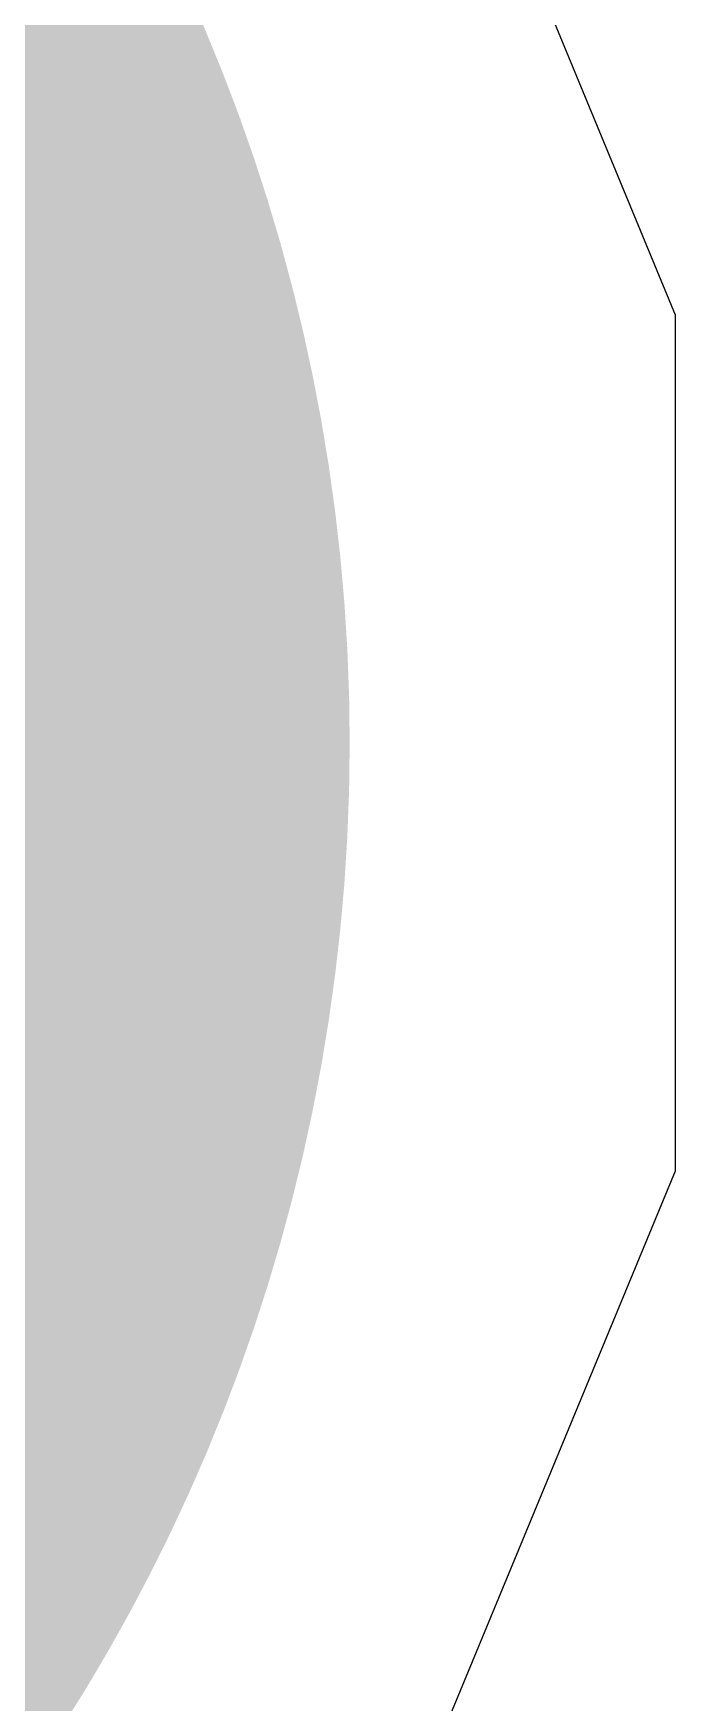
# Model space of a CAD drawing. Header units: inches. Extents: x -5 to 274, y -9 to 58.
# Drawn here: x 3.5418 to 3.692, y 4.4347 to 4.8249 of the extents above; entities that cross this region are included whole.
import ezdxf

# ---------------------------------------------------------------- set-up
doc = ezdxf.new("R2010")
doc.units = ezdxf.units.IN
for name, color, linetype in [('Bottom Layer', 5, 'Continuous'), ('Bottom Solder', 6, 'Continuous'), ('Top Layer', 1, 'Continuous'), ('Top Solder', 216, 'Continuous')]:
    doc.layers.add(name, color=color, linetype=linetype)

# ---------------------------------------------------------------- blocks, each defined once
blk = doc.blocks.new('CUI_UJ32_C_H_G_H2_SMT_TR_8')
at = {"layer": 'Bottom Solder'}
h = blk.add_hatch(color=6, dxfattribs=at)
edge = h.paths.add_edge_path()
edge.add_arc((-3.725, 3.25), 0.4266, 0, 360)
at = {"layer": 'Top Solder'}
h = blk.add_hatch(color=216, dxfattribs=at)
edge = h.paths.add_edge_path()
edge.add_arc((-3.725, 3.25), 0.4266, 0, 360)

msp = doc.modelspace()

# ---------------------------------------------------------------- linework, layer by layer
at = {"layer": 'Bottom Layer'}
for p, q in [((3.692, 4.75901), (3.61545, 4.94381)), ((3.692, 4.55899), (3.692, 4.75901)), ((3.61545, 4.37419), (3.692, 4.55899))]:
    msp.add_line(p, q, dxfattribs=at)
at = {"layer": 'Top Layer'}
for p, q in [((3.692, 4.75901), (3.61545, 4.94381)), ((3.692, 4.55899), (3.692, 4.75901)), ((3.61545, 4.37419), (3.692, 4.55899))]:
    msp.add_line(p, q, dxfattribs=at)

# ---------------------------------------------------------------- block references
msp.add_blockref('CUI_UJ32_C_H_G_H2_SMT_TR_8', (6.9142, 1.409))

doc.saveas('drawing.dxf')
